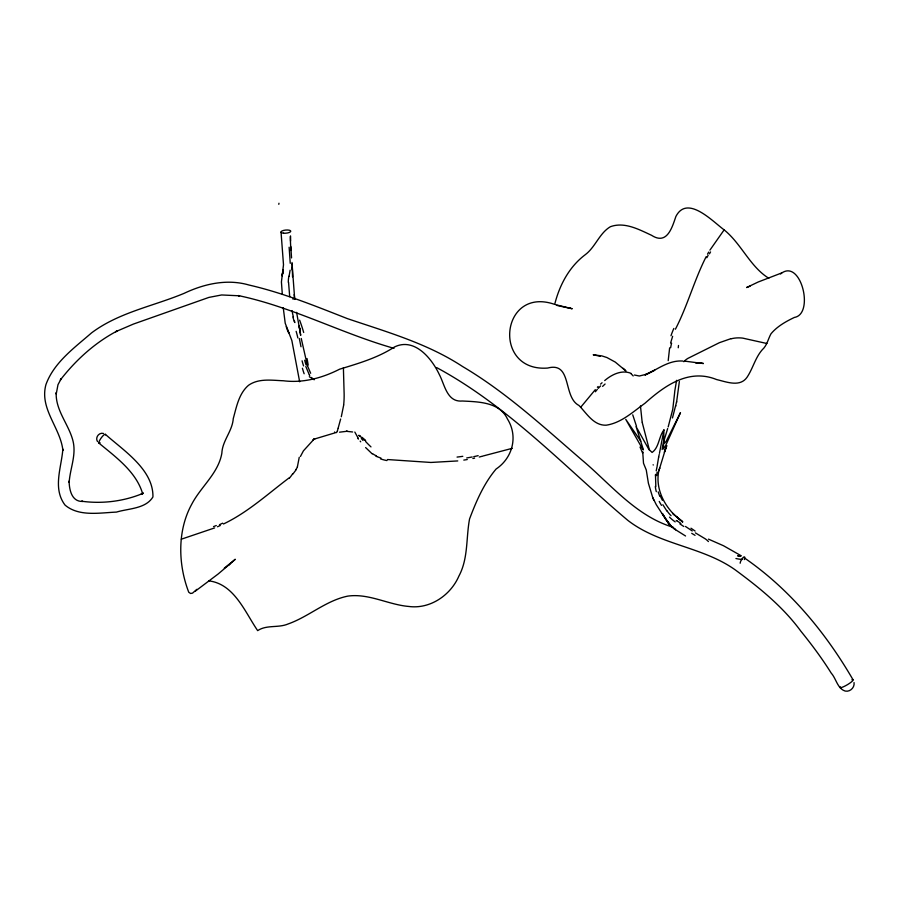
<?xml version="1.0" encoding="UTF-8"?>
<svg xmlns="http://www.w3.org/2000/svg" width="899" height="899" viewBox="0 0 899 899"><rect width="100%" height="100%" fill="white"/><g stroke="black" fill="none" stroke-linecap="round" stroke-linejoin="round"><path stroke-width="1.35" d="M208.613 580.833C234.257 583.844 244.921 612.039 257.665 630.626C266.565 624.591 278.297 628.165 288.062 623.985C308.885 616.635 325.91 600.532 347.846 596.104C368.848 593.183 388.166 604.679 408.742 606.454C430.059 609.32 450.59 595.318 458.906 576.068C468.39 558.391 465.974 537.962 469.559 518.948C476.2 501.35 483.853 483.527 496.091 469.031C512.655 457.917 518.33 436.318 507.486 419.046C499.484 401.932 478.515 401.842 462.378 401.01C446.904 402.437 444.747 384.682 439.274 374.433C431.655 358.274 414.372 337.192 394.436 347.003C377.636 357.903 358.566 363.41 339.62 369.186C322.235 378.041 302.985 383.255 283.365 380.76C271.745 380.333 258.698 378.131 248.54 385.278C238.853 393.548 236.516 406.887 233.268 418.574C232.392 431.239 222.368 440.645 221.851 453.208C218.378 473.324 200.927 486.64 191.824 504.069C177.159 530.624 178.058 564.572 188.756 592.239L190.588 593.486L192.532 593.138L196.881 589.317M655.495 475.447L655.832 486.685M854.05 682.566C854.848 687.499 850.049 692.151 845.184 691.061C837.43 688.679 836.194 678.576 831.204 673.081C822.057 658.439 811.718 644.583 800.852 631.165C782.894 606.679 759.397 587.699 735.236 569.876C702.613 546.603 659.652 545.052 627.817 520.352C565.516 467.862 509.025 406.584 436.566 367.545M658.596 471.761C655.821 487.741 662.934 503.316 674.261 514.812L672.587 513.273L676.306 516.554M282.297 294.018L281.421 281.96L283.5 264.767L281.039 232.077M668.204 360.656L669.631 347.812M658.585 471.829L659.742 467.941L659.046 469.963M343.699 405.022L341.305 416.754M299.243 457.31L297.412 466.716M290.119 270.206L289.062 276.319M657.147 466.075L658.664 457.074M657.012 466.974L656.214 470.784M672.463 417.956L676.644 401.707L679.374 381.446M663.855 442.027L664.687 443.14L666.137 441.342L680.476 412.641L665.653 445.589L663.44 448.938L663.956 429.924L659.45 453.31M282.162 275.633L283.241 270.138M676.599 380.333L674.846 390.66A87.787 62.323 49.4 0 0 674.576 393.312L672.767 409.259L668.182 426.924M659.203 454.501L658.619 457.254M675.688 406.281L675.812 405.685M676.52 402.325L676.644 401.707M662.114 449.522L663.013 444.735A76.943 54.625 49.4 0 1 663.777 441.308L667.665 428.565M338.17 428.07L340.642 419.013M338.103 428.351L337.339 431.16M670.587 343.047L672.643 336.282M664.294 452.264L665.777 448.23L659.675 468.143M664.552 451.568L666.901 445.69M675.419 329.203C687.533 305.806 694.242 280.083 706.187 256.631M300.435 456.49L303.413 450.86L314.009 439.206M768.78 278.263C750.024 266.677 741.315 243.663 724.133 229.874C712.514 221.3 687.207 194.375 675.868 216.524C672.025 227.84 666.934 245.326 651.539 235.291C638.942 229.492 624.513 221.547 610.399 226.705C599.33 233.268 595.486 247 585.26 254.698C569.033 266.891 559.436 285.399 554.694 304.39C500.518 285.534 491.708 372.287 547.705 368.051C572.438 361.499 562.695 397.088 578.934 405.438C586.71 413.326 593.52 425.598 606.106 425.205C621.254 422.991 632.918 411.888 644.909 403.303C664.811 385.604 688.814 368.242 716.694 379.592C726.358 381.805 739.866 387.491 746.99 377.344C752.89 368.612 755.194 357.824 762.24 349.778C767.061 345.497 768.027 339.125 770.982 333.799C777.152 326.393 785.827 321.516 794.424 317.426C814.854 313.998 800.638 257.148 780.534 273.959M707.524 254.159L708.715 252.08M295.951 469.986L292.703 474.279M709.929 250.124L724.133 229.874M595.318 389.649L580.698 407.258M597.397 387.289L598.15 386.503M600.577 384.12L602.072 382.76M229.784 564.145L218.075 574.056L195.443 591.07M228.604 565.224L235.291 559.268L224.289 568.157M288.86 478.077C267.61 494.102 247.753 512.408 223.503 523.982M604.69 380.58C611.736 374.546 621.76 369.523 631.008 373.343M663.956 429.924C658.742 436.521 659.158 447.488 652.09 452.444L648.786 449.286L636.076 426.598L643.403 449.803L642.785 449.354L625.76 419.372L640.807 441.173M314.167 439.117L334.361 433.048M220.3 525.51L217.479 526.769M645.853 374.445L654.73 370.174L645.044 374.973C657.27 369.635 668.755 359.892 682.914 361.061M750.126 286.118L746.62 287.534L758.127 282.028L781.669 272.959M214.614 527.927L181.328 539.198M646.1 374.332L639.346 376.018L634.402 375.007M483.033 456.007L512.284 448.32M482.201 456.243L479.279 457.029M731.089 338.608L719.391 342.688L687.915 358.375A37.084 26.318 49.4 0 0 683.802 361.713M474.605 458.142L472.885 458.501M467.266 459.546L463.805 460.097M339.507 432.183L347.295 431.239L346.396 431.306L352.644 431.981M457.76 460.929L430.891 462.457L387.447 459.535M695.972 363.241L698.748 362.938L696.545 363.095M696.658 363.095L701.557 362.814M103.486 433.453C98.912 432.138 94.912 437.667 97.519 441.623M698.006 363.016L700.647 363.117L696.478 362.69L703.4 363.499L696.478 362.69M684.454 361.095L698.939 362.982M555.526 304.66L572.225 308.75L560.74 306.289M766.892 343.497L744.934 338.62A25.453 18.07 49.4 0 0 742.147 338.046A46.209 32.802 49.4 0 0 731.179 338.777M556.919 305.413L559.47 305.997M568.28 307.716L570.314 308.245M600.453 356.296L593.216 354.779L601.847 355.903L606.881 357.521L615.264 362.083L624.929 370.141L623.063 368.287M380.974 458.097L376.411 456.445M394.02 348.351C341.171 333.338 292.197 306.795 238.224 295.557L239.572 295.805L221.637 294.962L208.883 297.412L133.4 324.078L115.6 331.72L117.005 331.057C94.777 342.8 75.673 360.196 60.334 380.007L61.166 378.76L57.986 384.693L56.232 393.998L56.188 392.717C55.502 410.809 69.099 424.609 73.1 441.42C76.348 455.299 70.088 468.615 69.167 482.28L69.122 481.055C69.212 489.663 71.673 501.945 82.798 501.44L81.607 501.226C102.081 504.013 123.287 501.451 142.413 493.607L141.132 494.214L142.975 492.933L142.177 494.124L142.649 492.618L142.683 493.854C136.39 471.896 115.735 457.04 98.879 443.072M708.491 539.142L723.515 545.749L741.394 555.885M673.463 527.398C635.851 516.138 610.769 484.246 581.822 459.917C543.569 427.003 506.261 392.324 462.592 366.534C427.396 343.418 386.795 331.945 347.351 318.606C315.099 305.963 282.927 292.804 249.045 285.039C227.189 278.656 204.253 283.792 184.138 293.332C153.167 306.244 118.837 312.369 91.518 332.911C74.448 347.778 53.918 362.488 45.95 384.558C39.253 408.831 60.424 427.666 62.885 450.343L62.851 449.14C61.48 467.547 52.423 488.404 65.054 505.103C78.966 516.891 99.744 512.767 116.465 512.093C128.478 508.429 145.705 508.913 152.931 496.956C153.515 469.581 123.579 450.601 105.441 434.386M695.41 532.893L705.378 538.906A21.778 19.598 -10.5 0 1 708.423 541.569M685.555 535.995L675.61 529.747L669.744 524.949L662.372 513.531L665.339 518.521M692.241 530.949L685.499 526.466M680.903 523.42L677.329 521.06M690.971 528.207L695.107 531.039M673.531 528.252L675.621 529.736L671.542 526.645M358.847 435.341L365.668 440.724L362.106 437.352M744.114 557.728C789.524 588.957 825.428 632.211 853.016 679.734M311.391 377.456L314.189 379.794M678.385 518.296L676.363 516.599L682.689 521.881L674.441 514.958M680.521 520.083L678.43 518.33L682.678 521.87M372.208 453.883L365.623 447.567M625.277 370.478L625.962 371.085L624.176 369.388M640.032 447.073L642.673 453.163L642.706 451.792L643.504 463.243L646.269 470.008L648.404 483.257L652.696 497.495L656.281 504.687L666.665 520.779L671.598 526.713L665.215 518.352M668.069 522.881L671.598 526.713L666.586 520.656M669.733 524.926L671.587 526.713M360.69 441.802L360.173 441.117M666.844 510.935L662.844 504.721M354.824 432.059L358.083 437.97M309.357 374.917L305.817 366.511M283.23 307.604L285.219 323.247L291.86 340.552L299.659 381.783M310.661 373.254L307.391 365.623M652.696 497.495L653.764 500.024M636.526 426.407L632.739 414.832M286.219 326.674L287.41 329.832M294.366 321.831L292.838 316.999M307.447 365.792L301.255 338.474M649.449 450.152L642.212 422.429M301.008 346.744L299.3 338.474M296.603 312.358L300.165 332.192L299.198 325.932L299.693 329.09M300.109 331.945L300.693 335.349L299.637 328.865M642.144 422.036L640.459 405.91M299.67 328.967L300.165 332.136M292.074 263.879L294.715 299.401M294.187 294.614L294.715 299.423M289.703 296.659L288.534 282.117M291.557 257.923L290.782 246.528M289.13 247.214L290.253 263.328M292.299 267.037L292.546 276.813M343.396 367.747L344.081 391.986A30.352 4.046 82.2 0 1 344.148 395.032A55.097 7.338 82.2 0 1 343.654 404.82M290.534 235.92L290.534 241.067M595.374 391.762A47.894 16.924 -67.5 0 1 597.329 389.379M598.251 388.346A87.181 36.994 -72.5 0 1 600.622 385.896M602.611 386.401A99.564 48.31 -78.7 0 1 605.083 384.019M631.087 373.928A43.354 10.766 78.8 0 1 633.188 375.962M653.292 465.008A45.782 2.068 75.5 0 1 653.112 464.749M709.446 253.855A51.839 23.846 -78 0 1 710.558 251.934M706.839 257.743A105.138 55.266 -81.9 0 1 708.142 255.294M670.991 335.743A68.661 62.098 -69.3 0 1 673.845 328.472M670.654 347.744A30.881 21.801 -68.2 0 1 671.598 343.193M678.239 347.767A139.087 14.384 -82 0 1 678.509 345.463M740.18 563.223A4.09 1.27 -59.8 0 1 743.282 557.391A4.09 1.27 -59.8 0 1 744.338 559.583M742.394 559.47A47.995 32.769 47.5 0 1 735.933 558.504M656.72 475.672A31.06 13.35 72.7 0 1 657.158 472.031M655.427 475.391A26.037 12.575 67.9 0 1 655.517 474.38M656.304 491.652A27.712 17.272 53.4 0 1 655.326 486.494M659.799 496.237A36.129 21.801 54.9 0 1 658.18 491.865M662.406 500.293A41.848 29.869 49.7 0 1 660.327 496.023M661.507 505.384A60.053 52.412 38.7 0 1 659.237 501.417M671.036 515.666A29.824 28.847 21.6 0 1 667.036 510.823M675.183 521.881A44.208 41.646 26 0 1 669.485 517.127M677.239 521.184A47.108 38.41 32.6 0 1 676.217 520.465M679.902 523.926A46.973 5.405 32.6 0 1 683.813 526.499M695.062 535.332A81.708 46.579 42.8 0 1 691.736 533.332M851.915 679.768A7.608 1.315 -30.5 0 1 847.577 684.6A7.608 1.315 -30.5 0 1 840.273 686.769M100.115 442.791A5.473 1.247 -54.3 0 1 100.8 438.498A5.473 1.247 -54.3 0 1 105.498 434.891M337.339 431.172A44.208 5.888 82.2 0 1 336.35 432.576L335.72 432.734A31.431 4.18 82.2 0 1 334.743 432.239A39.264 5.225 82.2 0 1 334.608 431.969M478.144 455.647A57.098 25.341 -7.1 0 1 473.728 456.67M472.177 456.962A103.947 55.963 -5.4 0 1 466.716 457.951M462.805 456.321A118.713 75.145 -4.2 0 1 457.052 457.085M387.008 460.558A50.85 39.095 -39.2 0 1 380.513 458.861M376.614 456.254A30.24 19.07 -19.3 0 1 375.872 455.928M376.074 455.703A30.06 19.834 -23.9 0 1 372.546 453.624M370.984 446.893A144.436 65.301 10.9 0 1 365.545 441.431M363.05 440.465A92.001 47.231 1.4 0 1 361.342 438.51M358.386 439.15A87.933 49.524 -12.3 0 1 357.78 438.071M216.288 525.522A61.806 38.016 -5.7 0 1 213.513 526.6M222.682 523.173A125.354 85.225 -2.4 0 1 219.502 524.668M292.456 474.076A79.899 52.569 45.2 0 1 289.175 478.369M297.457 466.727A36.825 22.261 18.5 0 1 295.681 469.862M278.802 204.32A85.944 7.439 83.4 0 1 278.971 203.241M290.961 250.484A57.221 9.878 81.1 0 1 290.355 236.527M311.29 377.827A37.039 13.159 -73.1 0 1 309.312 376.659M309.75 375.456A31.049 10.395 -78.9 0 1 309.391 374.804M306.053 364.859A33.038 7.855 86.2 0 1 304.694 360.252M303.559 365.904A43.073 11.103 87.7 0 1 302.086 360.814M304.143 373.759A49.895 6.327 82.4 0 1 302.401 368.242M307.053 358.555A71.605 9.395 75 0 1 308.177 365.073M296.131 331.315A35.567 13.732 70.8 0 1 297.827 337.912M299.637 320.179A52.715 15.98 70.8 0 1 303.693 332.484M294.366 320.808A56.165 1.596 71.3 0 1 294.962 322.572M293.389 316.897A55.996 48.007 60.5 0 1 292.029 310.582M293.13 299.401A97.418 30.869 77.9 0 1 293.052 298.738M288.298 282.162A25.565 19.441 -72.6 0 1 288.86 276.296M292.018 262.474A30.072 20.969 -73.6 0 1 292.22 269.914M283.286 270.116L282.129 275.622L283.286 270.116M314.864 438.69L313.245 439.678L314.864 438.69M740.113 556.369L737.899 555.852L740.113 556.369M360.173 436.296L358.971 435.419L360.196 436.33M288.703 332.664L287.444 329.899L288.714 332.697M283.511 233.189A4.877 1.573 -5.2 0 0 290.759 231.2A4.877 1.573 -5.2 0 0 283.41 230.459A4.877 1.573 -5.2 0 0 283.511 233.189"/></g></svg>
